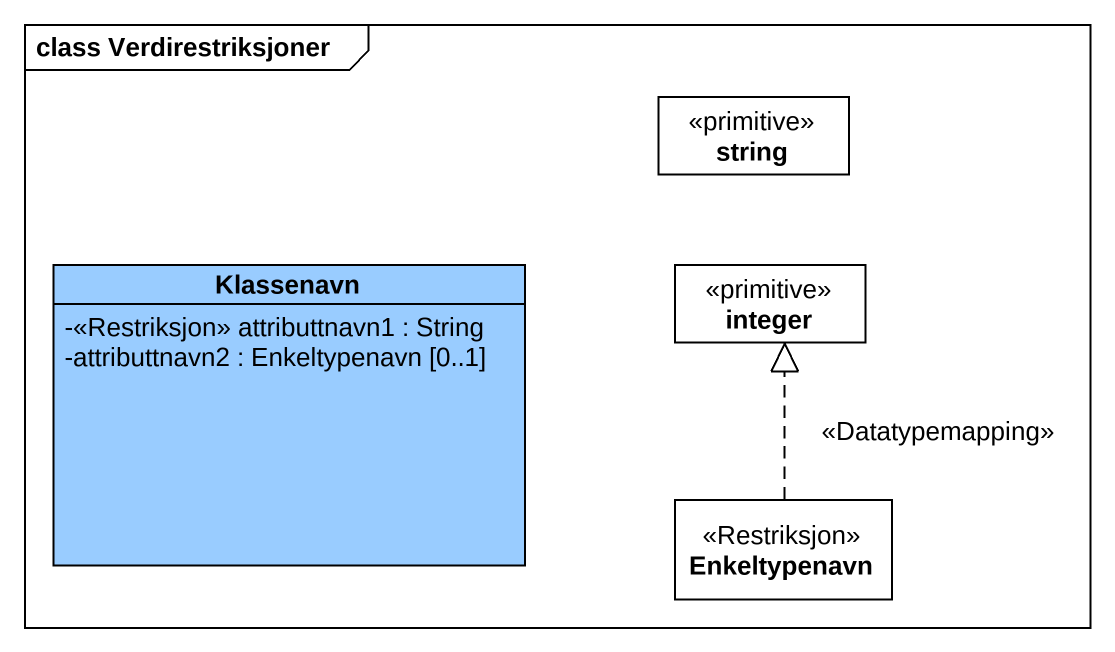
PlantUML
@startuml
mainframe class Verdirestriksjoner
hide circle
hide empty members
skinparam classAttributeIconSize 0
class string <<primitive>>
class Klassenavn #99CCFF {
  -<<Restriksjon>> attributtnavn1 : String
  -attributtnavn2 : Enkeltypenavn [0..1]
}
class integer <<primitive>>
class Enkeltypenavn <<Restriksjon>>
Enkeltypenavn .up.|> integer : <<Datatypemapping>>
@enduml
